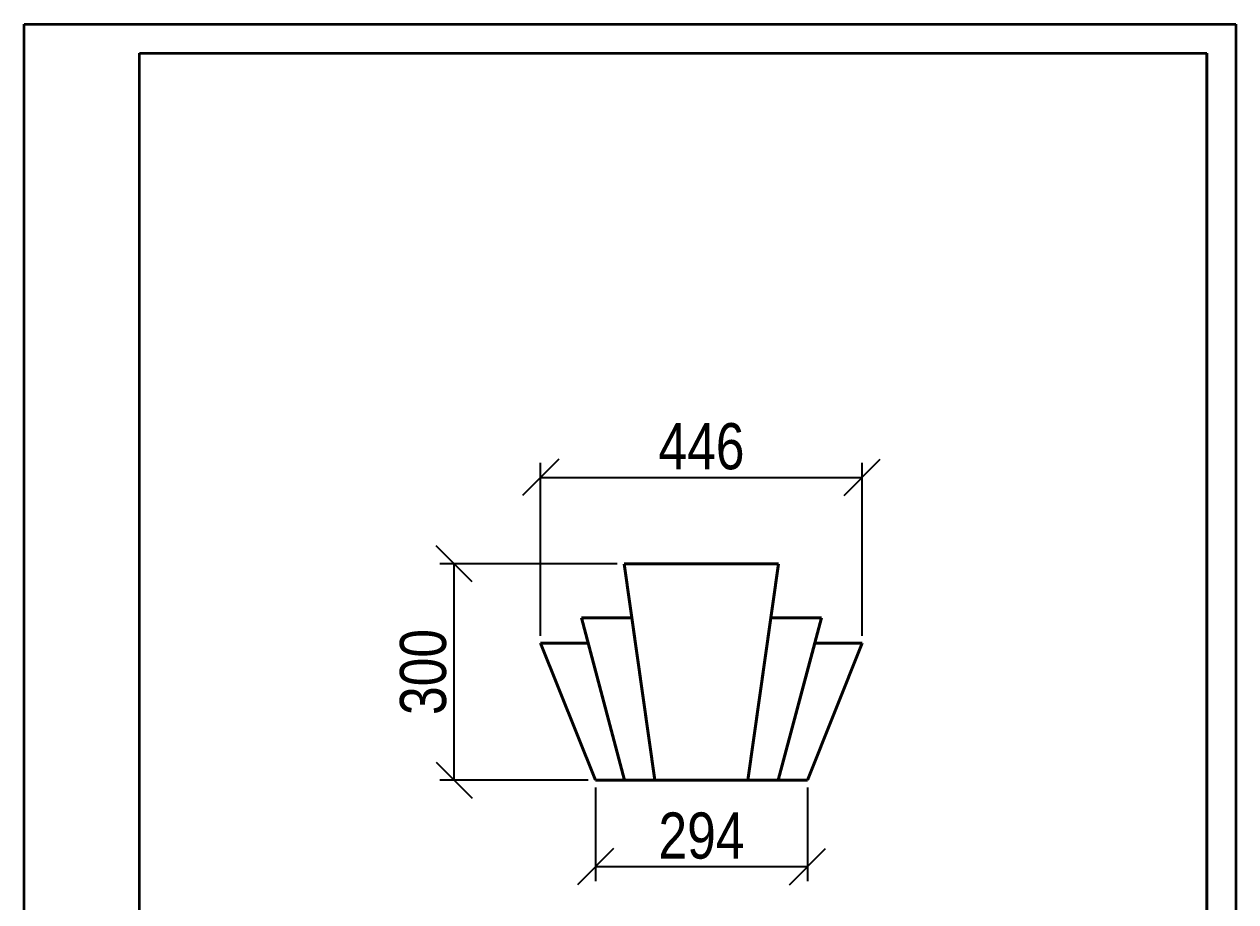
# Model space of a CAD drawing. Header units: millimetres. Extents: x 0 to 1680, y 0 to 2376.
# Drawn here: x 0 to 1680, y 1159 to 2376 of the extents above; entities that cross this region are included whole.
import ezdxf

# ---------------------------------------------------------------- set-up
doc = ezdxf.new("R2010")
doc.units = ezdxf.units.MM
doc.layers.get('0').update_dxf_attribs({"lineweight": 35})
doc.layers.add('Архио', color=252, linetype='Continuous', lineweight=40)
doc.layers.add('Размеры', color=5, linetype='Continuous', lineweight=9)
doc.styles.add('Размер', font='ARIAL.TTF', dxfattribs={"width": 0.8})
doc.dimstyles.new('M 1-1_h36_(M 1-4)', dxfattribs={"dimscale": 2, "dimtxt": 32, "dimasz": 25, "dimexe": 10, "dimexo": 5, "dimgap": 5, "dimtad": 1, "dimdec": 0, "dimtxsty": 'Размер', "dimblk": 'OBLIQUE', "dimcen": 2.5, "dimadec": 0, "dimazin": 0, "dimtfac": 1, "dimtdec": 0, "dimtmove": 0, "dimatfit": 3, "dimfxl": 0, "dimarcsym": 0})

# ---------------------------------------------------------------- blocks, each defined once
blk = doc.blocks.new('A$C49AA496E')
for p, q in [((0, 0), (0, 297)), ((0, 297), (210, 297)), ((210, 297), (210, 0)), ((20, 5), (20, 292)), ((20, 292), (205, 292)), ((205, 292), (205, 5))]:
    blk.add_line(p, q)
blk = doc.blocks.new('_Oblique')
at = {"color": 0, "linetype": 'ByBlock', "lineweight": -2}
blk.add_line((-0.5, -0.5), (0.5, 0.5), dxfattribs=at)
blk = doc.blocks.new('*D3')
at = {"layer": 'Defpoints', "color": 0}
for p in [(596.1, 1627.5), (832.1, 1627.5), (792.1, 1327.5)]:
    blk.add_point(p, dxfattribs=at)
at = {"layer": 'Размеры', "color": 0, "lineweight": -2}
for p, q in [((822.1, 1627.5), (576.1, 1627.5)), ((596.1, 1327.5), (596.1, 1627.5)), ((782.1, 1327.5), (576.1, 1327.5))]:
    blk.add_line(p, q, dxfattribs=at)
at = {"layer": 'Размеры', "color": 0, "lineweight": -2, "xscale": 50, "yscale": 50, "zscale": 50}
for p, rotation in [((596.1, 1627.5), 90), ((596.1, 1327.5), 270)]:
    blk.add_blockref('_Oblique', p, dxfattribs=dict(at, rotation=rotation))
at = {"layer": 'Размеры', "color": 0, "insert": (553.4, 1477.5), "char_height": 64, "attachment_point": 5, "rotation": 90, "style": 'Размер'}
blk.add_mtext('300', dxfattribs=at)
blk = doc.blocks.new('*D4')
at = {"layer": 'Defpoints', "color": 0}
for p in [(792.1, 1327.5), (1086.1, 1327.5), (1086.1, 1207.5)]:
    blk.add_point(p, dxfattribs=at)
at = {"layer": 'Размеры', "color": 0, "lineweight": -2}
for p, q in [((792.1, 1317.5), (792.1, 1187.5)), ((1086.1, 1317.5), (1086.1, 1187.5)), ((792.1, 1207.5), (1086.1, 1207.5))]:
    blk.add_line(p, q, dxfattribs=at)
at = {"layer": 'Размеры', "color": 0, "lineweight": -2, "xscale": 50, "yscale": 50, "zscale": 50, "rotation": 180}
blk.add_blockref('_Oblique', (792.1, 1207.5), dxfattribs=at)
at = {"layer": 'Размеры', "color": 0, "lineweight": -2, "xscale": 50, "yscale": 50, "zscale": 50}
blk.add_blockref('_Oblique', (1086.1, 1207.5), dxfattribs=at)
at = {"layer": 'Размеры', "color": 0, "insert": (939.1, 1250.2), "char_height": 64, "attachment_point": 5, "style": 'Размер'}
blk.add_mtext('294', dxfattribs=at)
blk = doc.blocks.new('*D5')
at = {"layer": 'Defpoints', "color": 0}
for p in [(1162.1, 1747.5), (716.1, 1517.5), (1162.1, 1517.5)]:
    blk.add_point(p, dxfattribs=at)
at = {"layer": 'Размеры', "color": 0, "lineweight": -2}
for p, q in [((716.1, 1527.5), (716.1, 1767.5)), ((1162.1, 1527.5), (1162.1, 1767.5)), ((716.1, 1747.5), (1162.1, 1747.5))]:
    blk.add_line(p, q, dxfattribs=at)
at = {"layer": 'Размеры', "color": 0, "lineweight": -2, "xscale": 50, "yscale": 50, "zscale": 50, "rotation": 180}
blk.add_blockref('_Oblique', (716.1, 1747.5), dxfattribs=at)
at = {"layer": 'Размеры', "color": 0, "lineweight": -2, "xscale": 50, "yscale": 50, "zscale": 50}
blk.add_blockref('_Oblique', (1162.1, 1747.5), dxfattribs=at)
at = {"layer": 'Размеры', "color": 0, "insert": (939.1, 1790.2), "char_height": 64, "attachment_point": 5, "style": 'Размер'}
blk.add_mtext('446', dxfattribs=at)

msp = doc.modelspace()

# ---------------------------------------------------------------- linework, layer by layer
msp.add_lwpolyline([(1640, 160), (1640, 2336)])
msp.add_lwpolyline([(1640, 160), (1640, 2336)])
at = {"layer": 'Архио', "extrusion": (0, 0, -1)}
for p, q in [((1046.1, 1627.5), (832.1, 1627.5)), ((832.1, 1627.5), (874.6, 1327.5)), ((1003.6, 1327.5), (1046.1, 1627.5)), ((832.6, 1327.5), (772.6, 1552.5)), ((772.6, 1552.5), (842.7, 1552.5)), ((842.7, 1552.5), (874.6, 1327.5)), ((1035.4, 1552.5), (1003.6, 1327.5)), ((1105.6, 1552.5), (1035.4, 1552.5)), ((1045.6, 1327.5), (1105.6, 1552.5)), ((874.6, 1327.5), (832.6, 1327.5)), ((874.6, 1327.5), (1003.6, 1327.5)), ((1003.6, 1327.5), (1045.6, 1327.5))]:
    msp.add_line(p, q, dxfattribs=at)
at = {"layer": 'Архио', "extrusion": (-4.44089e-16, 0, -1)}
for p, q in [((792.1, 1327.5), (716.1, 1517.5)), ((716.1, 1517.5), (781.9, 1517.5)), ((781.9, 1517.5), (832.6, 1327.5)), ((832.6, 1327.5), (792.1, 1327.5))]:
    msp.add_line(p, q, dxfattribs=at)
at = {"layer": 'Архио', "extrusion": (4.44089e-16, 0, -1)}
for p, q in [((1096.2, 1517.5), (1045.6, 1327.5)), ((1086.1, 1327.5), (1162.1, 1517.5)), ((1162.1, 1517.5), (1096.2, 1517.5)), ((1045.6, 1327.5), (1086.1, 1327.5))]:
    msp.add_line(p, q, dxfattribs=at)

# ---------------------------------------------------------------- block references
at = {"xscale": 8, "yscale": 8, "zscale": 8}
msp.add_blockref('A$C49AA496E', (0, 0), dxfattribs=at)

# ---------------------------------------------------------------- dimensions: what is measured, and where the dimension line sits
at = {"layer": 'Размеры'}
for base, p1, p2, picture, middle in [((1162.1, 1747.5), (716.1, 1517.5), (1162.1, 1517.5), '*D5', (939.1, 1790.2)), ((1086.1, 1207.5), (792.1, 1327.5), (1086.1, 1327.5), '*D4', (939.1, 1250.2))]:
    dim = msp.add_linear_dim(base=base, p1=p1, p2=p2, dimstyle='M 1-1_h36_(M 1-4)', dxfattribs=at)
    dim.commit()
    dim.dimension.update_dxf_attribs({"geometry": picture, "text_midpoint": middle})
dim = msp.add_linear_dim(base=(596.1, 1627.5), p1=(792.1, 1327.5), p2=(832.1, 1627.5), angle=90, dimstyle='M 1-1_h36_(M 1-4)', dxfattribs=at)
dim.commit()
dim.dimension.update_dxf_attribs({"geometry": '*D3', "text_midpoint": (553.4, 1477.5)})

doc.saveas('drawing.dxf')
